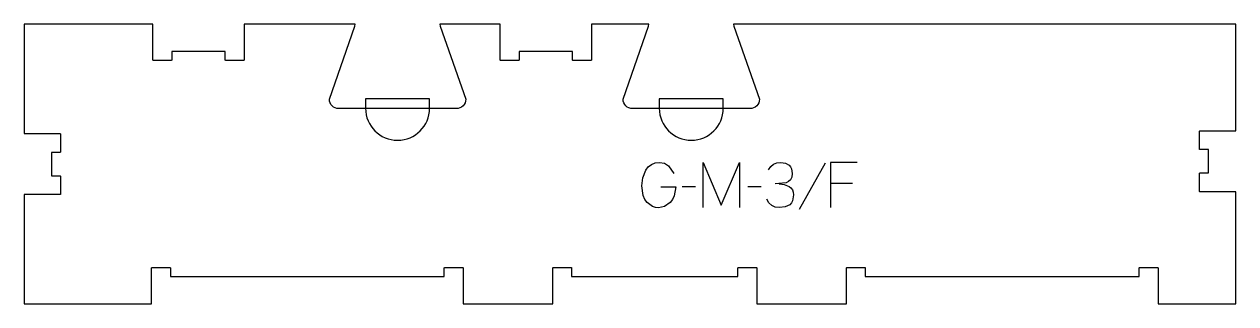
# Model space of a CAD drawing. Header units: millimetres. Extents: x -408 to 396, y -94 to 92.
import ezdxf

# ---------------------------------------------------------------- set-up
doc = ezdxf.new("R2010")
doc.units = ezdxf.units.MM
for name, color, linetype, true_color in [('1_ANYTOOL_1MMDEEP_LABELS_S', 2, 'Continuous', 0xffff00), ('4_ANYTOOL_CUTTHROUGH_OUTSI', 5, 'Continuous', 0x0000ff), ('5_ANYTOOL_HALF_MILL_9MM_IN', 3, 'Continuous', 0x00ff00)]:
    doc.layers.add(name, color=color, linetype=linetype, true_color=true_color)

msp = doc.modelspace()

# ---------------------------------------------------------------- linework, layer by layer
at = {"layer": '1_ANYTOOL_1MMDEEP_LABELS_S'}
for p, q in [((123.69, -0.47), (106.5, -31.24)), ((141.77, -13.97), (127.29, -13.97)), ((37.67, -16.11), (28.89, -16.2)), ((81.17, -16.11), (72.39, -16.2))]:
    msp.add_line(p, q, dxfattribs=at)
for points in [[(14.79, -16.2), (24.56, -16.24), (23.54, -22.17), (22.4, -24.53), (20.83, -26.49), (17.15, -29.13), (13.16, -30.04), (11.12, -29.84), (9.18, -29.19), (5.57, -26.53), (4.07, -24.51), (3, -22), (2.14, -15.51), (2.81, -10.18), (4.8, -5.06), (6.38, -2.84), (8.41, -1.26), (10.9, -0.32), (13.84, 0), (17.1, -0.57), (19.67, -2.27), (23.36, -7.41)], [(42.81, -30), (42.81, 0), (54.81, -28.37), (66.81, -0.13), (66.81, -30)], [(86.14, -4.93), (87.59, -2.77), (89.43, -1.23), (91.68, -0.31), (94.33, 0), (97.39, -0.47), (99.81, -1.89), (100.75, -2.93), (101.41, -4.17), (101.91, -7.24), (101.63, -9.7), (100.76, -11.49), (99.46, -12.73), (97.89, -13.54), (90.47, -14.23)], [(144.94, 0), (127.29, 0), (127.29, -30)], [(93.26, -14.23), (96.63, -14.75), (99.73, -15.99), (101.02, -16.91), (101.95, -18.15), (102.5, -19.7), (102.69, -21.56), (102.06, -25.42), (101.29, -26.88), (100.2, -28.03), (97.26, -29.51), (93.43, -30), (90.59, -29.64), (88.24, -28.58), (86.39, -26.79), (85.03, -24.3)]]:
    msp.add_lwpolyline(points, dxfattribs=at)
at = {"layer": '4_ANYTOOL_CUTTHROUGH_OUTSI'}
msp.add_lwpolyline([(63, 91.71), (63.23, 90.32), (80.13, 42.05), (80.14, 41.96, -0.414214), (73.89, 35.71), (-4.11, 35.71, -0.414214), (-10.36, 41.96), (-10.34, 42.05), (6.56, 90.33), (6.79, 91.71), (-31.42, 91.71), (-31.42, 67.96, -0.414214), (-31.67, 67.71), (-43.67, 67.71, -0.414214), (-43.92, 67.96), (-43.92, 73.71), (-79.42, 73.71), (-79.42, 67.96, -0.414214), (-79.67, 67.71), (-91.67, 67.71, -0.414214), (-91.92, 67.96), (-91.92, 91.71), (-131.91, 91.71), (-131.67, 90.32), (-114.78, 42.05), (-114.76, 41.96, -0.414214), (-121.01, 35.71), (-199.01, 35.71, -0.414214), (-205.26, 41.96), (-205.25, 42.05), (-188.35, 90.33), (-188.12, 91.71), (-261.87, 91.71), (-261.87, 67.96, -0.414214), (-262.12, 67.71), (-274.12, 67.71, -0.414214), (-274.37, 67.96), (-274.37, 73.71), (-309.87, 73.71), (-309.87, 67.96, -0.414214), (-310.12, 67.71), (-322.12, 67.71, -0.414214), (-322.37, 67.96), (-322.37, 91.71), (-407.76, 91.71), (-407.75, 19.15), (-384, 19.15, -0.414366), (-383.75, 18.9), (-383.76, 6.9, -0.414061), (-384.01, 6.65), (-389.75, 6.65), (-389.75, -8.85), (-384.01, -8.85, -0.414061), (-383.76, -9.1), (-383.75, -21.1, -0.414366), (-384, -21.35), (-407.75, -21.35), (-407.76, -93.79), (-323.26, -93.79), (-323.26, -70.04, -0.414214), (-323.01, -69.79), (-311.01, -69.79, -0.414214), (-310.76, -70.04), (-310.76, -75.79), (-129.02, -75.79), (-129.02, -70.04, -0.414214), (-128.77, -69.79), (-116.77, -69.79, -0.414214), (-116.52, -70.04), (-116.52, -93.79), (-57.02, -93.79), (-57.02, -70.04, -0.414214), (-56.77, -69.79), (-44.77, -69.79, -0.414214), (-44.52, -70.04), (-44.52, -75.79), (65.88, -75.79), (65.88, -70.04, -0.414214), (66.13, -69.79), (78.13, -69.79, -0.414214), (78.38, -70.04), (78.38, -93.79), (137.88, -93.79), (137.88, -70.04, -0.414214), (138.13, -69.79), (150.13, -69.79, -0.414214), (150.38, -70.04), (150.38, -75.79), (332.12, -75.79), (332.12, -70.04, -0.414214), (332.37, -69.79), (344.37, -69.79, -0.414214), (344.62, -70.04), (344.62, -93.79), (396.19, -93.79), (396.2, -19.47), (372.45, -19.47, -0.414062), (372.2, -19.22), (372.19, -7.22, -0.414365), (372.44, -6.97), (378.2, -6.97), (378.2, 8.53), (372.44, 8.53, -0.414368), (372.19, 8.78), (372.2, 20.78, -0.41406), (372.45, 21.03), (396.2, 21.03), (396.19, 91.71)], format="xyb", close=True, dxfattribs=at)
at = {"layer": '5_ANYTOOL_HALF_MILL_9MM_IN'}
for points in [[(-181.26, 35.96, 1), (-138.76, 35.96), (-138.76, 42.21), (-181.26, 42.21)], [(13.64, 35.96, 1), (56.14, 35.96), (56.14, 42.21), (13.64, 42.21)]]:
    msp.add_lwpolyline(points, format="xyb", close=True, dxfattribs=at)

doc.saveas('drawing.dxf')
